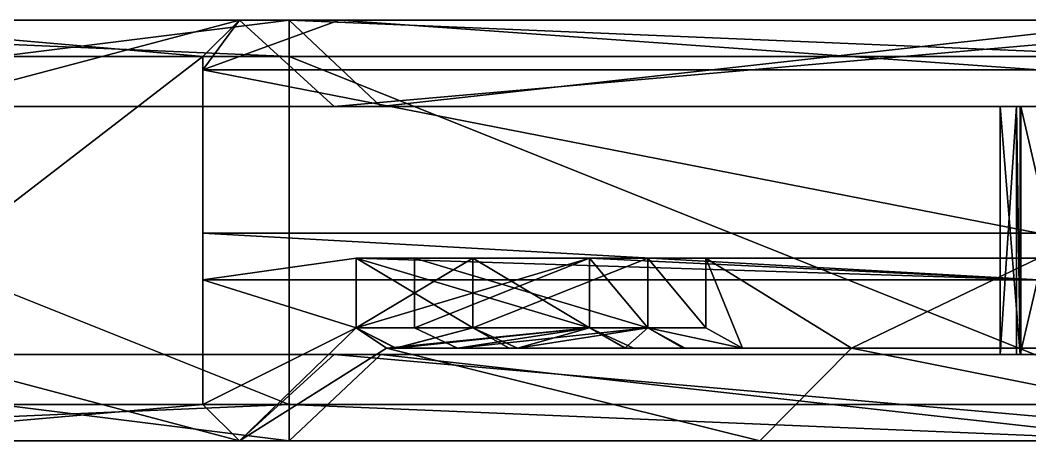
# Model space of a CAD drawing. Extents: x -4.06 to 0.68, y 0.42 to 0.78.
# Drawn here: x -3.04 to -2.175, y 0.422 to 0.782 of the extents above; entities that cross this region are included whole.
import ezdxf

# ---------------------------------------------------------------- set-up
doc = ezdxf.new("R2010")
doc.units = 0

msp = doc.modelspace()

# ---------------------------------------------------------------- linework, layer by layer
for points in [[(-2.809486, 0.75127, -6.363493), (-3.531204, 0.782492, -6.317982), (-3.55581, 0.75127, -6.363493)], [(-2.809486, 0.75127, -6.363493), (-2.809486, 0.782492, -6.317982), (-3.531204, 0.782492, -6.317982)], [(-3.40232, 0.708581, -6.147992), (-3.531204, 0.782492, -6.317982), (-2.809486, 0.782492, -6.317982)], [(-2.731122, 0.708581, -6.147992), (-3.40232, 0.708581, -6.147992), (-2.809486, 0.782492, -6.317982)], [(-2.8835, 0.75127, -2.016911), (-3.271195, 0.75127, -2.108582), (-3.240912, 0.782492, -2.139437)], [(-2.8835, 0.75127, -2.016911), (-3.240912, 0.782492, -2.139437), (-2.852279, 0.782492, -2.043596)], [(-3.132349, 0.708581, -2.266172), (-2.852279, 0.782492, -2.043596), (-3.240912, 0.782492, -2.139437)], [(-2.770919, 0.708581, -2.158343), (-2.852279, 0.782492, -2.043596), (-3.132349, 0.708581, -2.266172)], [(-2.8835, 0.75127, -2.016911), (-2.852279, 0.782492, -2.043596), (-2.852279, 0.782492, -1.975434)], [(-2.8835, 0.75127, -1.975434), (-2.8835, 0.75127, -2.016911), (-2.852279, 0.782492, -1.975434)], [(-2.8835, 0.74, -1.975434), (-2.8835, 0.75127, -1.975434), (-2.852279, 0.782492, -1.975434)], [(-2.8835, 0.74, -1.975434), (-2.852279, 0.782492, -1.975434), (-2.766604, 0.782492, -1.975434)], [(-2.166999, 0.74, -1.975434), (-2.8835, 0.74, -1.975434), (-2.766604, 0.782492, -1.975434)], [(-2.166999, 0.782492, -1.975434), (-2.766604, 0.782492, -1.975434), (-2.852279, 0.782492, -2.043596)], [(-2.166999, 0.782492, -1.975434), (-2.852279, 0.782492, -2.043596), (-1.9287, 0.782492, -2.016911)], [(-2.766604, 0.782492, -1.975434), (-2.852279, 0.782492, -1.975434), (-2.852279, 0.782492, -2.043596)], [(-2.770919, 0.708581, -2.158343), (-1.9287, 0.782492, -2.016911), (-2.852279, 0.782492, -2.043596)], [(-2.063162, 0.75127, -6.363493), (-2.063162, 0.782492, -6.317982), (-2.809486, 0.782492, -6.317982)], [(-2.063162, 0.75127, -6.363493), (-2.809486, 0.782492, -6.317982), (-2.809486, 0.75127, -6.363493)], [(-2.731122, 0.708581, -6.147992), (-2.809486, 0.782492, -6.317982), (-2.063162, 0.782492, -6.317982)], [(-1.911991, 0.708581, -2.133527), (-1.9287, 0.782492, -2.016911), (-2.770919, 0.708581, -2.158343)], [(-2.166999, 0.74, -1.975434), (-2.766604, 0.782492, -1.975434), (-2.166999, 0.782492, -1.975434)], [(-2.03704, 0.708581, -6.147992), (-2.731122, 0.708581, -6.147992), (-2.063162, 0.782492, -6.317982)], [(-2.809486, 0.453171, -6.363493), (-3.55581, 0.75127, -6.363493), (-3.55581, 0.453171, -6.363493)], [(-2.809486, 0.453171, -6.363493), (-2.809486, 0.75127, -6.363493), (-3.55581, 0.75127, -6.363493)], [(-2.8835, 0.453171, -2.016911), (-3.271195, 0.453171, -2.108582), (-2.8835, 0.75127, -2.016911)], [(-3.271195, 0.453171, -2.108582), (-3.271195, 0.75127, -2.108582), (-2.8835, 0.75127, -2.016911)], [(-2.8835, 0.453171, -2.016911), (-2.8835, 0.75127, -2.016911), (-2.8835, 0.6, -1.856575)], [(-2.8835, 0.74, -1.975434), (-2.8835, 0.75127, -2.016911), (-2.8835, 0.75127, -1.975434)], [(-2.8835, 0.6, -1.856575), (-2.8835, 0.75127, -2.016911), (-2.8835, 0.74, -1.975434)], [(-2.063162, 0.453171, -6.363493), (-2.809486, 0.75127, -6.363493), (-2.809486, 0.453171, -6.363493)], [(-2.063162, 0.453171, -6.363493), (-2.063162, 0.75127, -6.363493), (-2.809486, 0.75127, -6.363493)], [(-2.166999, 0.6, -1.856575), (-2.8835, 0.74, -1.975434), (-2.166999, 0.74, -1.975434)], [(-2.166999, 0.6, -1.856575), (-2.8835, 0.6, -1.856575), (-2.8835, 0.74, -1.975434)], [(-3.855677, 0.708581, -5.196185), (-3.40232, 0.708581, -6.147992), (-3.012225, 0.708581, -5.20671)], [(-3.012225, 0.708581, -4.968716), (-3.855677, 0.708581, -4.97205), (-3.855677, 0.708581, -5.196185)], [(-3.012225, 0.708581, -4.968716), (-3.855677, 0.708581, -5.196185), (-3.012225, 0.708581, -5.20671)], [(-3.132349, 0.708581, -2.266172), (-3.855677, 0.708581, -4.97205), (-3.012225, 0.708581, -4.968716)], [(-3.012225, 0.708581, -5.20671), (-3.40232, 0.708581, -6.147992), (-2.731122, 0.708581, -6.147992)], [(-2.770919, 0.708581, -2.158343), (-3.132349, 0.708581, -2.266172), (-3.012225, 0.708581, -4.968716)], [(-3.012225, 0.708581, -5.20671), (-2.731122, 0.708581, -6.147992), (-2.114012, 0.708581, -5.374762)], [(-2.185951, 0.708581, -5.20671), (-3.012225, 0.708581, -5.20671), (-2.182963, 0.708581, -5.22941)], [(-3.012225, 0.708581, -5.20671), (-2.114012, 0.708581, -5.374762), (-2.133013, 0.708581, -5.35)], [(-3.012225, 0.708581, -5.20671), (-2.133013, 0.708581, -5.35), (-2.182963, 0.708581, -5.22941)], [(-3.012225, 0.708581, -4.968716), (-3.012225, 0.708581, -5.20671), (-2.185951, 0.708581, -5.20671)], [(-3.012225, 0.708581, -4.968716), (-2.185951, 0.708581, -5.20671), (-2.2, 0.708581, -5.1)], [(-3.012225, 0.708581, -4.968716), (-2.2, 0.708581, -5.1), (-2.182963, 0.708581, -4.970591)], [(-2.182186, 0.708581, -4.968716), (-3.012225, 0.708581, -4.968716), (-2.182963, 0.708581, -4.970591)], [(-2.770919, 0.708581, -2.158343), (-3.012225, 0.708581, -4.968716), (-2.120304, 0.708581, -4.833437)], [(-2.133013, 0.708581, -4.85), (-3.012225, 0.708581, -4.968716), (-2.182186, 0.708581, -4.968716)], [(-2.120304, 0.708581, -4.833437), (-3.012225, 0.708581, -4.968716), (-2.133013, 0.708581, -4.85)], [(-1.911991, 0.708581, -2.133527), (-2.770919, 0.708581, -2.158343), (-2.120304, 0.708581, -4.833437)], [(-2.114012, 0.708581, -5.374762), (-2.731122, 0.708581, -6.147992), (-2.03704, 0.708581, -6.147992)], [(-2.2, 0.495861, -5.1), (-2.2, 0.708581, -5.1), (-2.185951, 0.708581, -5.20671)], [(-2.2, 0.495861, -5.1), (-2.185951, 0.708581, -5.20671), (-2.185951, 0.495861, -5.20671)], [(-2.182963, 0.495861, -4.970591), (-2.182963, 0.708581, -4.970591), (-2.2, 0.708581, -5.1)], [(-2.182963, 0.495861, -4.970591), (-2.2, 0.708581, -5.1), (-2.2, 0.495861, -5.1)], [(-2.182963, 0.495861, -5.22941), (-2.185951, 0.708581, -5.20671), (-2.182963, 0.708581, -5.22941)], [(-2.185951, 0.495861, -5.20671), (-2.185951, 0.708581, -5.20671), (-2.182963, 0.495861, -5.22941)], [(-2.182963, 0.495861, -5.22941), (-2.182963, 0.708581, -5.22941), (-2.133013, 0.708581, -5.35)], [(-2.182963, 0.495861, -5.22941), (-2.133013, 0.708581, -5.35), (-2.133013, 0.495861, -5.35)], [(-2.182963, 0.495861, -4.970591), (-2.182186, 0.708581, -4.968716), (-2.182963, 0.708581, -4.970591)], [(-2.182186, 0.495861, -4.968716), (-2.182186, 0.708581, -4.968716), (-2.182963, 0.495861, -4.970591)], [(-2.133013, 0.495861, -4.85), (-2.133013, 0.708581, -4.85), (-2.182186, 0.708581, -4.968716)], [(-2.133013, 0.495861, -4.85), (-2.182186, 0.708581, -4.968716), (-2.182186, 0.495861, -4.968716)], [(-2.8835, 0.453171, -2.016911), (-2.8835, 0.6, -1.856575), (-2.8835, 0.56, -1.737717)], [(-2.166999, 0.56, -1.737717), (-2.8835, 0.6, -1.856575), (-2.166999, 0.6, -1.856575)], [(-2.166999, 0.56, -1.737717), (-2.8835, 0.56, -1.737717), (-2.8835, 0.6, -1.856575)], [(-2.752215, 0.518753, -0.953954), (-2.8835, 0.56, -1.160333), (-2.752215, 0.578577, -0.953954)], [(-2.8835, 0.56, -1.160333), (-2.166999, 0.56, -1.618859), (-2.752215, 0.578577, -0.953954)], [(-2.552215, 0.518753, -0.678192), (-2.752215, 0.518753, -0.953954), (-2.752215, 0.578577, -0.953954)], [(-2.552215, 0.518753, -0.678192), (-2.752215, 0.578577, -0.953954), (-2.552215, 0.578577, -0.678192)], [(-2.752215, 0.518753, 0.149097), (-2.552215, 0.518753, -0.126666), (-2.552215, 0.578577, -0.126666)], [(-2.752215, 0.518753, 0.149097), (-2.552215, 0.578577, -0.126666), (-2.752215, 0.578577, 0.149097)], [(-2.652215, 0.518753, 0.424859), (-2.752215, 0.518753, 0.149097), (-2.752215, 0.578577, 0.149097)], [(-2.652215, 0.518753, 0.424859), (-2.752215, 0.578577, 0.149097), (-2.652215, 0.578577, 0.424859)], [(-2.752215, 0.518753, 0.976385), (-2.652215, 0.518753, 0.700622), (-2.652215, 0.578577, 0.700622)], [(-2.752215, 0.518753, 0.976385), (-2.652215, 0.578577, 0.700622), (-2.752215, 0.578577, 0.976385)], [(-2.552215, 0.518753, 1.210147), (-2.752215, 0.518753, 0.976385), (-2.752215, 0.578577, 0.976385)], [(-2.552215, 0.518753, 1.210147), (-2.752215, 0.578577, 0.976385), (-2.552215, 0.578577, 1.210147)], [(-2.652215, 0.578577, 0.424859), (-2.752215, 0.578577, 0.149097), (-2.552215, 0.578577, -0.126666)], [(-2.166999, 0.56, -1.618859), (-2.552215, 0.578577, -0.678192), (-2.752215, 0.578577, -0.953954)], [(-2.552215, 0.578577, 1.210147), (-2.752215, 0.578577, 0.976385), (-2.652215, 0.578577, 0.700622)], [(-2.702215, 0.518753, 2.163435), (-2.552215, 0.518753, 1.953435), (-2.552215, 0.578577, 1.953435)], [(-2.702215, 0.518753, 2.163435), (-2.552215, 0.578577, 1.953435), (-2.702215, 0.578577, 2.163435)], [(-2.502215, 0.518753, 2.415435), (-2.702215, 0.518753, 2.163435), (-2.702215, 0.578577, 2.163435)], [(-2.502215, 0.518753, 2.415435), (-2.702215, 0.578577, 2.163435), (-2.502215, 0.578577, 2.415435)], [(-2.502215, 0.578577, 2.415435), (-2.702215, 0.578577, 2.163435), (-2.552215, 0.578577, 1.953435)], [(-2.652215, 0.518753, 0.700622), (-2.652215, 0.518753, 0.424859), (-2.652215, 0.578577, 0.424859)], [(-2.652215, 0.518753, 0.700622), (-2.652215, 0.578577, 0.424859), (-2.652215, 0.578577, 0.700622)], [(-2.652215, 0.518753, 1.845673), (-2.502215, 0.518753, 1.65391), (-2.502215, 0.578577, 1.65391)], [(-2.652215, 0.518753, 1.845673), (-2.502215, 0.578577, 1.65391), (-2.652215, 0.578577, 1.845673)], [(-2.552215, 0.518753, 1.953435), (-2.652215, 0.518753, 1.845673), (-2.652215, 0.578577, 1.845673)], [(-2.552215, 0.518753, 1.953435), (-2.652215, 0.578577, 1.845673), (-2.552215, 0.578577, 1.953435)], [(-2.552215, 0.578577, 1.953435), (-2.652215, 0.578577, 1.845673), (-2.502215, 0.578577, 1.65391)], [(-2.552215, 0.578577, 1.210147), (-2.652215, 0.578577, 0.700622), (-2.652215, 0.578577, 0.424859)], [(-2.552215, 0.578577, 1.210147), (-2.652215, 0.578577, 0.424859), (-2.552215, 0.578577, -0.126666)], [(-2.552215, 0.518753, -0.402429), (-2.552215, 0.518753, -0.678192), (-2.552215, 0.578577, -0.678192)], [(-2.552215, 0.518753, -0.402429), (-2.552215, 0.578577, -0.678192), (-2.552215, 0.578577, -0.402429)], [(-2.552215, 0.518753, -0.126666), (-2.552215, 0.518753, -0.402429), (-2.552215, 0.578577, -0.402429)], [(-2.552215, 0.518753, -0.126666), (-2.552215, 0.578577, -0.402429), (-2.552215, 0.578577, -0.126666)], [(-2.502215, 0.518753, 1.65391), (-2.552215, 0.518753, 1.210147), (-2.552215, 0.578577, 1.210147)], [(-2.502215, 0.518753, 1.65391), (-2.552215, 0.578577, 1.210147), (-2.502215, 0.578577, 1.65391)], [(-2.166999, 0.56, -1.618859), (-2.166999, 0.578577, 3.174684), (-2.552215, 0.578577, -0.678192)], [(-2.166999, 0.578577, 3.174684), (-2.502215, 0.578577, 2.415435), (-2.552215, 0.578577, 1.953435)], [(-2.166999, 0.578577, 3.174684), (-2.552215, 0.578577, 1.953435), (-2.502215, 0.578577, 1.65391)], [(-2.166999, 0.578577, 3.174684), (-2.502215, 0.578577, 1.65391), (-2.552215, 0.578577, -0.678192)], [(-2.502215, 0.578577, 1.65391), (-2.552215, 0.578577, 1.210147), (-2.552215, 0.578577, -0.126666)], [(-2.502215, 0.578577, 1.65391), (-2.552215, 0.578577, -0.126666), (-2.552215, 0.578577, -0.402429)], [(-2.502215, 0.578577, 1.65391), (-2.552215, 0.578577, -0.402429), (-2.552215, 0.578577, -0.678192)], [(-2.452215, 0.518753, 2.835435), (-2.502215, 0.518753, 2.415435), (-2.502215, 0.578577, 2.415435)], [(-2.452215, 0.518753, 2.835435), (-2.502215, 0.578577, 2.415435), (-2.452215, 0.578577, 2.835435)], [(-2.166999, 0.578577, 3.174684), (-2.452215, 0.578577, 2.835435), (-2.502215, 0.578577, 2.415435)], [(-2.452215, 0.518753, 2.935102), (-2.452215, 0.518753, 2.835435), (-2.452215, 0.578577, 2.935102)], [(-2.452215, 0.518753, 2.835435), (-2.452215, 0.578577, 2.835435), (-2.452215, 0.578577, 2.935102)], [(-2.166999, 0.578577, 3.174684), (-2.452215, 0.578577, 2.935102), (-2.452215, 0.578577, 2.835435)], [(-2.420994, 0.501269, 2.961328), (-2.452215, 0.518753, 2.935102), (-2.452215, 0.578577, 2.935102)], [(-2.327329, 0.501269, 3.040007), (-2.420994, 0.501269, 2.961328), (-2.452215, 0.578577, 2.935102)], [(-2.327329, 0.501269, 3.040007), (-2.452215, 0.578577, 2.935102), (-2.166999, 0.578577, 3.174684)], [(-2.070867, 0.501269, 3.255435), (-2.327329, 0.501269, 3.040007), (-2.166999, 0.578577, 3.174684)], [(-2.8835, 0.453171, -1.688622), (-2.8835, 0.56, -1.737717), (-2.8835, 0.56, -1.688622)], [(-2.8835, 0.453171, -1.688622), (-2.8835, 0.453171, -2.016911), (-2.8835, 0.56, -1.737717)], [(-2.8835, 0.453171, -1.688622), (-2.8835, 0.56, -1.688622), (-2.8835, 0.56, -1.618859)], [(-2.8835, 0.453171, -1.160333), (-2.8835, 0.453171, -1.688622), (-2.8835, 0.56, -1.618859)], [(-2.8835, 0.453171, -1.160333), (-2.8835, 0.56, -1.618859), (-2.8835, 0.56, -1.160333)], [(-2.8835, 0.453171, -1.160333), (-2.8835, 0.56, -1.160333), (-2.752215, 0.518753, -0.953954)], [(-2.8835, 0.56, -1.160333), (-2.8835, 0.56, -1.618859), (-2.166999, 0.56, -1.618859)], [(-2.166999, 0.56, -1.618859), (-2.8835, 0.56, -1.737717), (-2.166999, 0.56, -1.737717)], [(-2.166999, 0.56, -1.618859), (-2.8835, 0.56, -1.618859), (-2.8835, 0.56, -1.688622)], [(-2.166999, 0.56, -1.618859), (-2.8835, 0.56, -1.688622), (-2.8835, 0.56, -1.737717)], [(-2.852279, 0.42195, -1.170588), (-2.8835, 0.453171, -1.160333), (-2.752215, 0.518753, -0.953954)], [(-2.852279, 0.42195, -1.170588), (-2.752215, 0.518753, -0.953954), (-2.726264, 0.501269, -0.96858)], [(-2.726264, 0.501269, -0.96858), (-2.752215, 0.518753, -0.953954), (-2.552215, 0.518753, -0.678192)], [(-2.71827, 0.501269, 0.152701), (-2.552215, 0.518753, -0.126666), (-2.752215, 0.518753, 0.149097)], [(-2.71827, 0.501269, 0.152701), (-2.752215, 0.518753, 0.149097), (-2.652215, 0.518753, 0.424859)], [(-2.717848, 0.501269, 0.971615), (-2.652215, 0.518753, 0.700622), (-2.752215, 0.518753, 0.976385)], [(-2.717848, 0.501269, 0.971615), (-2.752215, 0.518753, 0.976385), (-2.552215, 0.518753, 1.210147)], [(-2.520994, 0.501269, -0.685551), (-2.726264, 0.501269, -0.96858), (-2.552215, 0.518753, -0.678192)], [(-2.71827, 0.501269, 0.152701), (-2.520994, 0.501269, -0.119306), (-2.552215, 0.518753, -0.126666)], [(-2.620994, 0.501269, 0.420953), (-2.71827, 0.501269, 0.152701), (-2.652215, 0.518753, 0.424859)], [(-2.717848, 0.501269, 0.971615), (-2.620994, 0.501269, 0.704528), (-2.652215, 0.518753, 0.700622)], [(-2.521929, 0.501269, 1.200608), (-2.717848, 0.501269, 0.971615), (-2.552215, 0.518753, 1.210147)], [(-2.665278, 0.501269, 2.162697), (-2.702215, 0.518753, 2.163435), (-2.502215, 0.518753, 2.415435)], [(-2.665278, 0.501269, 2.162697), (-2.552215, 0.518753, 1.953435), (-2.702215, 0.518753, 2.163435)], [(-2.471923, 0.501269, 2.406324), (-2.665278, 0.501269, 2.162697), (-2.502215, 0.518753, 2.415435)], [(-2.665278, 0.501269, 2.162697), (-2.514424, 0.501269, 1.951501), (-2.552215, 0.518753, 1.953435)], [(-2.620994, 0.501269, 0.704528), (-2.620994, 0.501269, 0.420953), (-2.652215, 0.518753, 0.424859)], [(-2.620994, 0.501269, 0.704528), (-2.652215, 0.518753, 0.424859), (-2.652215, 0.518753, 0.700622)], [(-2.613838, 0.501269, 1.84437), (-2.502215, 0.518753, 1.65391), (-2.652215, 0.518753, 1.845673)], [(-2.613838, 0.501269, 1.84437), (-2.652215, 0.518753, 1.845673), (-2.552215, 0.518753, 1.953435)], [(-2.613838, 0.501269, 1.84437), (-2.470099, 0.501269, 1.660612), (-2.502215, 0.518753, 1.65391)], [(-2.514424, 0.501269, 1.951501), (-2.613838, 0.501269, 1.84437), (-2.552215, 0.518753, 1.953435)], [(-2.520994, 0.501269, -0.402429), (-2.520994, 0.501269, -0.685551), (-2.552215, 0.518753, -0.678192)], [(-2.520994, 0.501269, -0.402429), (-2.552215, 0.518753, -0.678192), (-2.552215, 0.518753, -0.402429)], [(-2.520994, 0.501269, -0.119306), (-2.520994, 0.501269, -0.402429), (-2.552215, 0.518753, -0.126666)], [(-2.520994, 0.501269, -0.402429), (-2.552215, 0.518753, -0.402429), (-2.552215, 0.518753, -0.126666)], [(-2.521929, 0.501269, 1.200608), (-2.552215, 0.518753, 1.210147), (-2.502215, 0.518753, 1.65391)], [(-2.470099, 0.501269, 1.660612), (-2.521929, 0.501269, 1.200608), (-2.502215, 0.518753, 1.65391)], [(-2.420994, 0.501269, 2.834127), (-2.471923, 0.501269, 2.406324), (-2.502215, 0.518753, 2.415435)], [(-2.420994, 0.501269, 2.834127), (-2.502215, 0.518753, 2.415435), (-2.452215, 0.518753, 2.835435)], [(-2.420994, 0.501269, 2.961328), (-2.420994, 0.501269, 2.834127), (-2.452215, 0.518753, 2.935102)], [(-2.420994, 0.501269, 2.834127), (-2.452215, 0.518753, 2.835435), (-2.452215, 0.518753, 2.935102)], [(-3.855677, 0.495861, -5.196185), (-3.012225, 0.495861, -5.20671), (-3.40232, 0.495861, -6.147992)], [(-3.012225, 0.495861, -4.968716), (-3.855677, 0.495861, -5.196185), (-3.855677, 0.495861, -4.97205)], [(-3.012225, 0.495861, -4.968716), (-3.012225, 0.495861, -5.20671), (-3.855677, 0.495861, -5.196185)], [(-3.132349, 0.495861, -2.266172), (-3.012225, 0.495861, -4.968716), (-3.855677, 0.495861, -4.97205)], [(-2.809486, 0.42195, -6.317982), (-3.531204, 0.42195, -6.317982), (-3.40232, 0.495861, -6.147992)], [(-3.012225, 0.495861, -5.20671), (-2.731122, 0.495861, -6.147992), (-3.40232, 0.495861, -6.147992)], [(-2.809486, 0.42195, -6.317982), (-3.40232, 0.495861, -6.147992), (-2.731122, 0.495861, -6.147992)], [(-2.852279, 0.42195, -2.043596), (-3.132349, 0.495861, -2.266172), (-3.240912, 0.42195, -2.139437)], [(-2.770919, 0.495861, -2.158343), (-3.012225, 0.495861, -4.968716), (-3.132349, 0.495861, -2.266172)], [(-2.852279, 0.42195, -2.043596), (-2.770919, 0.495861, -2.158343), (-3.132349, 0.495861, -2.266172)], [(-3.012225, 0.495861, -5.20671), (-2.114012, 0.495861, -5.374762), (-2.731122, 0.495861, -6.147992)], [(-2.185951, 0.495861, -5.20671), (-2.182963, 0.495861, -5.22941), (-3.012225, 0.495861, -5.20671)], [(-3.012225, 0.495861, -5.20671), (-2.182963, 0.495861, -5.22941), (-2.133013, 0.495861, -5.35)], [(-3.012225, 0.495861, -5.20671), (-2.133013, 0.495861, -5.35), (-2.114012, 0.495861, -5.374762)], [(-3.012225, 0.495861, -4.968716), (-2.185951, 0.495861, -5.20671), (-3.012225, 0.495861, -5.20671)], [(-3.012225, 0.495861, -4.968716), (-2.2, 0.495861, -5.1), (-2.185951, 0.495861, -5.20671)], [(-2.182186, 0.495861, -4.968716), (-2.182963, 0.495861, -4.970591), (-3.012225, 0.495861, -4.968716)], [(-3.012225, 0.495861, -4.968716), (-2.182963, 0.495861, -4.970591), (-2.2, 0.495861, -5.1)], [(-2.770919, 0.495861, -2.158343), (-2.120304, 0.495861, -4.833437), (-3.012225, 0.495861, -4.968716)], [(-2.120304, 0.495861, -4.833437), (-2.133013, 0.495861, -4.85), (-3.012225, 0.495861, -4.968716)], [(-2.133013, 0.495861, -4.85), (-2.182186, 0.495861, -4.968716), (-3.012225, 0.495861, -4.968716)], [(-2.4061, 0.42195, -1.160333), (-2.852279, 0.42195, -1.170588), (-2.726264, 0.501269, -0.96858)], [(-1.9287, 0.42195, -2.016911), (-2.770919, 0.495861, -2.158343), (-2.852279, 0.42195, -2.043596)], [(-2.063162, 0.42195, -6.317982), (-2.809486, 0.42195, -6.317982), (-2.731122, 0.495861, -6.147992)], [(-1.9287, 0.42195, -2.016911), (-1.911991, 0.495861, -2.133527), (-2.770919, 0.495861, -2.158343)], [(-1.911991, 0.495861, -2.133527), (-2.120304, 0.495861, -4.833437), (-2.770919, 0.495861, -2.158343)], [(-2.063162, 0.42195, -6.317982), (-2.731122, 0.495861, -6.147992), (-2.03704, 0.495861, -6.147992)], [(-2.114012, 0.495861, -5.374762), (-2.03704, 0.495861, -6.147992), (-2.731122, 0.495861, -6.147992)], [(-2.4061, 0.42195, -1.160333), (-2.726264, 0.501269, -0.96858), (-2.327329, 0.501269, -0.953954)], [(-2.520994, 0.501269, -0.685551), (-2.327329, 0.501269, -0.953954), (-2.726264, 0.501269, -0.96858)], [(-2.71827, 0.501269, 0.152701), (-2.327329, 0.501269, 0.149097), (-2.520994, 0.501269, -0.119306)], [(-2.620994, 0.501269, 0.420953), (-2.327329, 0.501269, 0.149097), (-2.71827, 0.501269, 0.152701)], [(-2.327329, 0.501269, 0.976385), (-2.620994, 0.501269, 0.704528), (-2.717848, 0.501269, 0.971615)], [(-2.521929, 0.501269, 1.200608), (-2.327329, 0.501269, 0.976385), (-2.717848, 0.501269, 0.971615)], [(-2.471923, 0.501269, 2.406324), (-2.327329, 0.501269, 2.331435), (-2.665278, 0.501269, 2.162697)], [(-2.327329, 0.501269, 2.331435), (-2.327329, 0.501269, 2.079435), (-2.665278, 0.501269, 2.162697)], [(-2.665278, 0.501269, 2.162697), (-2.327329, 0.501269, 2.079435), (-2.514424, 0.501269, 1.951501)], [(-2.327329, 0.501269, 0.424859), (-2.327329, 0.501269, 0.149097), (-2.620994, 0.501269, 0.420953)], [(-2.620994, 0.501269, 0.704528), (-2.327329, 0.501269, 0.700622), (-2.327329, 0.501269, 0.424859)], [(-2.620994, 0.501269, 0.704528), (-2.327329, 0.501269, 0.424859), (-2.620994, 0.501269, 0.420953)], [(-2.327329, 0.501269, 0.976385), (-2.327329, 0.501269, 0.700622), (-2.620994, 0.501269, 0.704528)], [(-2.613838, 0.501269, 1.84437), (-2.327329, 0.501269, 1.803673), (-2.470099, 0.501269, 1.660612)], [(-2.514424, 0.501269, 1.951501), (-2.327329, 0.501269, 1.803673), (-2.613838, 0.501269, 1.84437)], [(-2.327329, 0.501269, 1.252147), (-2.327329, 0.501269, 0.976385), (-2.521929, 0.501269, 1.200608)], [(-2.470099, 0.501269, 1.660612), (-2.327329, 0.501269, 1.52791), (-2.521929, 0.501269, 1.200608)], [(-2.327329, 0.501269, 1.52791), (-2.327329, 0.501269, 1.252147), (-2.521929, 0.501269, 1.200608)], [(-2.327329, 0.501269, -0.678192), (-2.327329, 0.501269, -0.953954), (-2.520994, 0.501269, -0.685551)], [(-2.327329, 0.501269, -0.402429), (-2.327329, 0.501269, -0.678192), (-2.520994, 0.501269, -0.402429)], [(-2.520994, 0.501269, -0.402429), (-2.327329, 0.501269, -0.678192), (-2.520994, 0.501269, -0.685551)], [(-2.520994, 0.501269, -0.119306), (-2.327329, 0.501269, -0.126666), (-2.520994, 0.501269, -0.402429)], [(-2.327329, 0.501269, -0.126666), (-2.327329, 0.501269, -0.402429), (-2.520994, 0.501269, -0.402429)], [(-2.327329, 0.501269, 0.149097), (-2.327329, 0.501269, -0.126666), (-2.520994, 0.501269, -0.119306)], [(-2.327329, 0.501269, 2.079435), (-2.327329, 0.501269, 1.803673), (-2.514424, 0.501269, 1.951501)], [(-2.420994, 0.501269, 2.834127), (-2.327329, 0.501269, 2.583435), (-2.471923, 0.501269, 2.406324)], [(-2.327329, 0.501269, 2.583435), (-2.327329, 0.501269, 2.331435), (-2.471923, 0.501269, 2.406324)], [(-2.327329, 0.501269, 1.803673), (-2.327329, 0.501269, 1.52791), (-2.470099, 0.501269, 1.660612)], [(-2.327329, 0.501269, 2.919435), (-2.327329, 0.501269, 2.583435), (-2.420994, 0.501269, 2.834127)], [(-2.420994, 0.501269, 2.961328), (-2.327329, 0.501269, 2.919435), (-2.420994, 0.501269, 2.834127)], [(-2.327329, 0.501269, 3.040007), (-2.327329, 0.501269, 2.919435), (-2.420994, 0.501269, 2.961328)], [(-1.9287, 0.42195, -1.160333), (-2.4061, 0.42195, -1.160333), (-2.327329, 0.501269, -0.953954)], [(-1.902443, 0.501269, 2.919435), (-1.902443, 0.501269, 2.583435), (-2.327329, 0.501269, 2.919435)], [(-2.327329, 0.501269, 2.919435), (-1.902443, 0.501269, 2.583435), (-2.327329, 0.501269, 2.583435)], [(-1.902443, 0.501269, 2.583435), (-1.902443, 0.501269, 2.331435), (-2.327329, 0.501269, 2.583435)], [(-2.327329, 0.501269, 2.583435), (-1.902443, 0.501269, 2.331435), (-2.327329, 0.501269, 2.331435)], [(-1.902443, 0.501269, 2.331435), (-1.902443, 0.501269, 2.079435), (-2.327329, 0.501269, 2.331435)], [(-2.327329, 0.501269, 2.331435), (-1.902443, 0.501269, 2.079435), (-2.327329, 0.501269, 2.079435)], [(-1.9287, 0.42195, -1.160333), (-2.327329, 0.501269, -0.953954), (-1.902443, 0.501269, -0.953954)], [(-1.902443, 0.501269, -0.678192), (-2.327329, 0.501269, -0.953954), (-2.327329, 0.501269, -0.678192)], [(-1.902443, 0.501269, -0.678192), (-1.902443, 0.501269, -0.953954), (-2.327329, 0.501269, -0.953954)], [(-1.902443, 0.501269, -0.402429), (-2.327329, 0.501269, -0.678192), (-2.327329, 0.501269, -0.402429)], [(-1.902443, 0.501269, -0.402429), (-1.902443, 0.501269, -0.678192), (-2.327329, 0.501269, -0.678192)], [(-1.902443, 0.501269, -0.126666), (-2.327329, 0.501269, -0.402429), (-2.327329, 0.501269, -0.126666)], [(-1.902443, 0.501269, -0.126666), (-1.902443, 0.501269, -0.402429), (-2.327329, 0.501269, -0.402429)], [(-1.902443, 0.501269, 0.149097), (-2.327329, 0.501269, -0.126666), (-2.327329, 0.501269, 0.149097)], [(-1.902443, 0.501269, 0.149097), (-1.902443, 0.501269, -0.126666), (-2.327329, 0.501269, -0.126666)], [(-1.902443, 0.501269, 0.424859), (-2.327329, 0.501269, 0.149097), (-2.327329, 0.501269, 0.424859)], [(-1.902443, 0.501269, 0.424859), (-1.902443, 0.501269, 0.149097), (-2.327329, 0.501269, 0.149097)], [(-1.902443, 0.501269, 0.700622), (-2.327329, 0.501269, 0.424859), (-2.327329, 0.501269, 0.700622)], [(-1.902443, 0.501269, 0.700622), (-1.902443, 0.501269, 0.424859), (-2.327329, 0.501269, 0.424859)], [(-1.902443, 0.501269, 0.976385), (-2.327329, 0.501269, 0.700622), (-2.327329, 0.501269, 0.976385)], [(-1.902443, 0.501269, 0.976385), (-1.902443, 0.501269, 0.700622), (-2.327329, 0.501269, 0.700622)], [(-1.902443, 0.501269, 1.252147), (-2.327329, 0.501269, 0.976385), (-2.327329, 0.501269, 1.252147)], [(-1.902443, 0.501269, 1.252147), (-1.902443, 0.501269, 0.976385), (-2.327329, 0.501269, 0.976385)], [(-1.902443, 0.501269, 1.52791), (-2.327329, 0.501269, 1.252147), (-2.327329, 0.501269, 1.52791)], [(-1.902443, 0.501269, 1.52791), (-1.902443, 0.501269, 1.252147), (-2.327329, 0.501269, 1.252147)], [(-1.902443, 0.501269, 1.803673), (-2.327329, 0.501269, 1.52791), (-2.327329, 0.501269, 1.803673)], [(-1.902443, 0.501269, 1.803673), (-1.902443, 0.501269, 1.52791), (-2.327329, 0.501269, 1.52791)], [(-1.902443, 0.501269, 2.079435), (-2.327329, 0.501269, 1.803673), (-2.327329, 0.501269, 2.079435)], [(-1.902443, 0.501269, 2.079435), (-1.902443, 0.501269, 1.803673), (-2.327329, 0.501269, 1.803673)], [(-2.327329, 0.501269, 3.040007), (-1.902443, 0.501269, 2.919435), (-2.327329, 0.501269, 2.919435)], [(-2.070867, 0.501269, 3.255435), (-1.902443, 0.501269, 2.919435), (-2.327329, 0.501269, 3.040007)], [(-3.531204, 0.42195, -6.317982), (-2.809486, 0.453171, -6.363493), (-3.55581, 0.453171, -6.363493)], [(-2.809486, 0.42195, -6.317982), (-2.809486, 0.453171, -6.363493), (-3.531204, 0.42195, -6.317982)], [(-3.240912, 0.42195, -2.139437), (-3.271195, 0.453171, -2.108582), (-2.8835, 0.453171, -2.016911)], [(-2.852279, 0.42195, -2.043596), (-3.240912, 0.42195, -2.139437), (-2.8835, 0.453171, -2.016911)], [(-2.852279, 0.42195, -1.688622), (-2.852279, 0.42195, -2.043596), (-2.8835, 0.453171, -2.016911)], [(-2.852279, 0.42195, -1.688622), (-2.8835, 0.453171, -2.016911), (-2.8835, 0.453171, -1.688622)], [(-2.852279, 0.42195, -1.170588), (-2.852279, 0.42195, -1.688622), (-2.8835, 0.453171, -1.688622)], [(-2.852279, 0.42195, -1.170588), (-2.8835, 0.453171, -1.688622), (-2.8835, 0.453171, -1.160333)], [(-2.063162, 0.42195, -6.317982), (-2.809486, 0.453171, -6.363493), (-2.809486, 0.42195, -6.317982)], [(-2.063162, 0.42195, -6.317982), (-2.063162, 0.453171, -6.363493), (-2.809486, 0.453171, -6.363493)], [(-2.4061, 0.42195, -1.688622), (-1.9287, 0.42195, -2.016911), (-2.852279, 0.42195, -2.043596)], [(-2.4061, 0.42195, -1.688622), (-2.852279, 0.42195, -2.043596), (-2.852279, 0.42195, -1.688622)], [(-2.4061, 0.42195, -1.160333), (-2.4061, 0.42195, -1.688622), (-2.852279, 0.42195, -1.170588)], [(-2.852279, 0.42195, -1.170588), (-2.4061, 0.42195, -1.688622), (-2.852279, 0.42195, -1.688622)], [(-1.9287, 0.42195, -1.688622), (-1.9287, 0.42195, -2.016911), (-2.4061, 0.42195, -1.688622)], [(-1.9287, 0.42195, -1.160333), (-2.4061, 0.42195, -1.688622), (-2.4061, 0.42195, -1.160333)], [(-1.9287, 0.42195, -1.160333), (-1.9287, 0.42195, -1.688622), (-2.4061, 0.42195, -1.688622)]]:
    msp.add_3dface(points)

doc.saveas('drawing.dxf')
